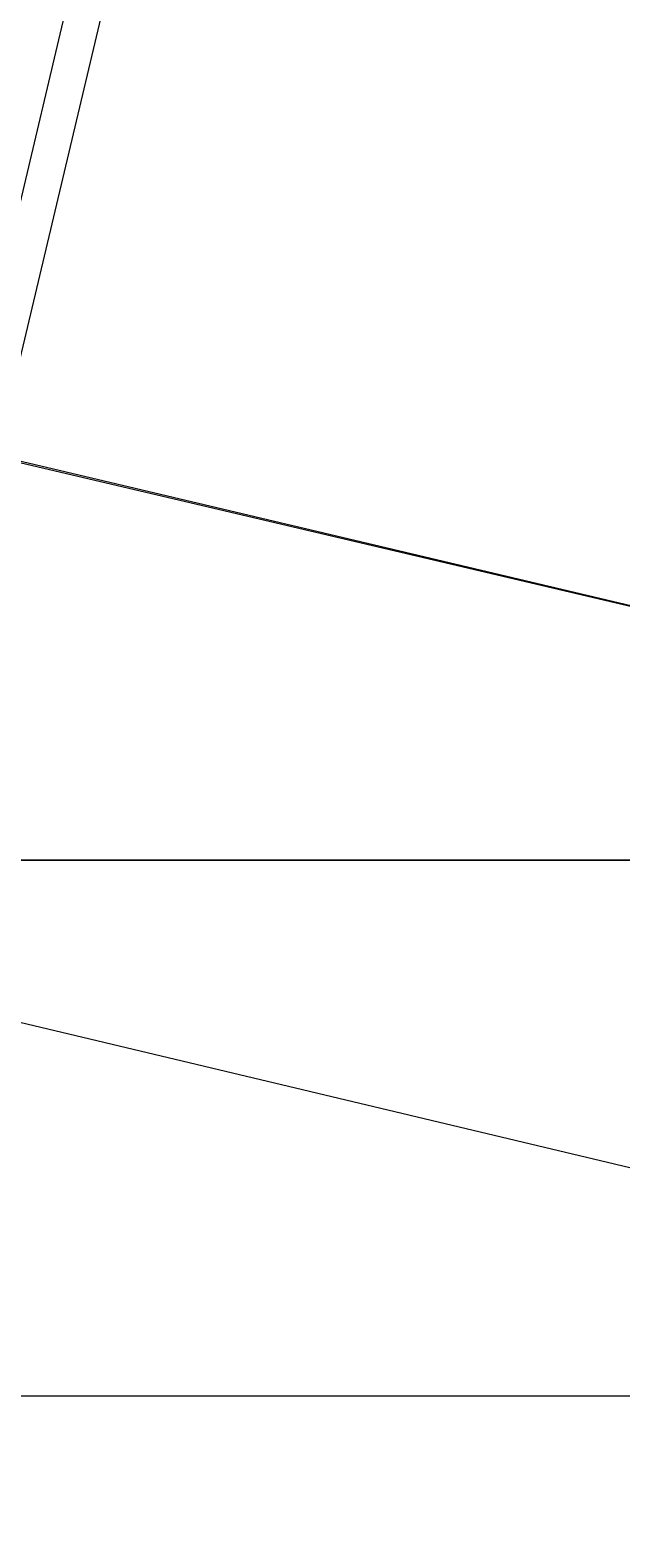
# Model space of a CAD drawing. Header units: feet. Extents: x -84 to 198, y -22 to 181.
# Drawn here: x 114.637 to 115.534, y 58.832 to 61.104 of the extents above; entities that cross this region are included whole.
import ezdxf

# ---------------------------------------------------------------- set-up
doc = ezdxf.new("R2010")
doc.units = ezdxf.units.FT
doc.layers.add('A-LINEA', color=7, linetype='CONTINUOUS')
doc.layers.add('A-MURO-CONCRETO', color=8, linetype='CONTINUOUS')

msp = doc.modelspace()

# ---------------------------------------------------------------- linework, layer by layer
at = {"layer": 'A-LINEA'}
msp.add_line((114.6133, 60.8044), (116.2533, 67.7378), dxfattribs=at)
for points in [[(123.9467, 43.9511), (123.92, 47.9511), (123.56, 53.4844), (119.8267, 54.3644), (116.1067, 55.2444), (116.8, 58.2178), (117.1867, 59.8444), (116.8667, 59.9111), (115.8267, 60.1644), (114.5867, 60.4578), (118.2, 75.6978), (129.9467, 72.9244)], [(117.1867, 59.8444), (116.8, 58.2178), (113.4, 59.0311), (113.7867, 60.6444), (117.1867, 59.8444)]]:
    msp.add_lwpolyline(points, dxfattribs=at)
at = {"layer": 'A-MURO-CONCRETO'}
for points in [[(113.7867, 60.6444), (117.1867, 59.8444), (113.5867, 59.8444), (113.7867, 60.6444), (113.7867, 60.6444)], [(113.5867, 59.8444), (113.4, 59.0311), (117, 59.0311), (113.5867, 59.8444)], [(113.5867, 59.8444), (117.1867, 59.8444), (117, 59.0311), (113.5867, 59.8444), (113.5867, 59.8444)], [(113.4, 59.0311), (117, 59.0311), (116.8, 58.2178), (113.4, 59.0311), (113.4, 59.0311)]]:
    msp.add_lwpolyline(points, dxfattribs=at)

doc.saveas('drawing.dxf')
